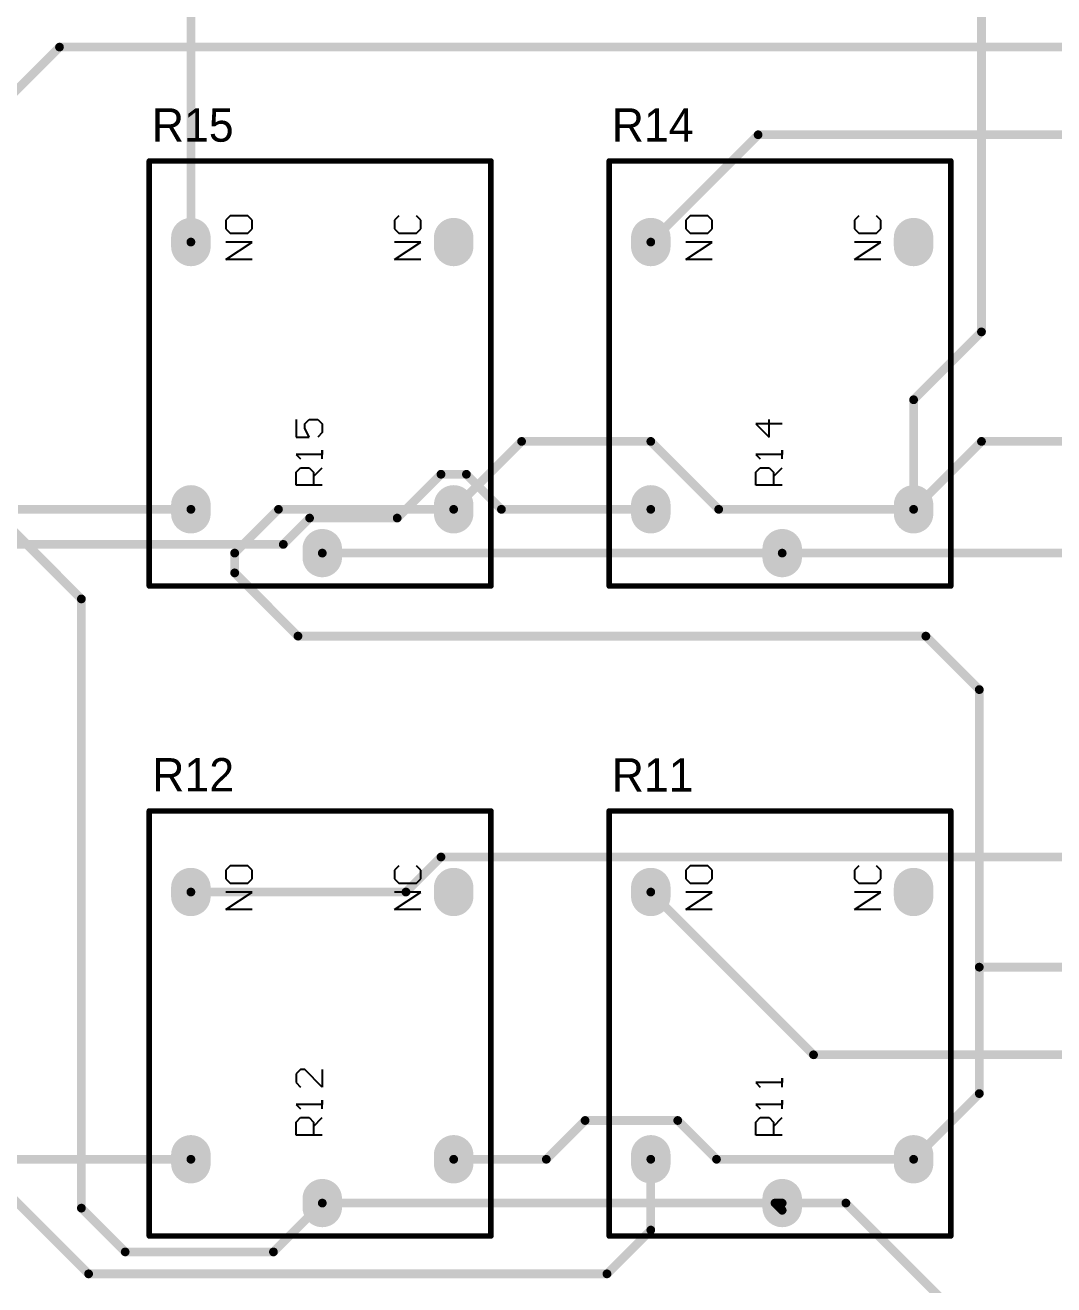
# Model space of a CAD drawing. Header units: millimetres. Extents: x 1.1 to 12.7, y 1.1 to 8.9.
# Drawn here: x 5.545 to 7.394, y 3.219 to 5.483 of the extents above; entities that cross this region are included whole.
import ezdxf

# ---------------------------------------------------------------- set-up
doc = ezdxf.new("R2010")
doc.units = ezdxf.units.MM
doc.header["$MEASUREMENT"] = 0
for name, color, linetype in [('BottomLayer', 5, 'Continuous'), ('BottomSolder', 6, 'Continuous'), ('Mechanical29', 56, 'Continuous'), ('MultiLayer', 9, 'Continuous'), ('PadHoleLayer', 156, 'Continuous'), ('TopLayer', 1, 'Continuous'), ('TopOverlay', 2, 'Continuous'), ('TopSolder', 216, 'Continuous')]:
    doc.layers.add(name, color=color, linetype=linetype)

# ---------------------------------------------------------------- blocks, each defined once
blk = doc.blocks.new('RELAYARP03F_14')
at = {"layer": 'BottomLayer', "const_width": 0.063}
for points in [[(-0.2323, 0.2362), (-0.248, 0.2362)], [(0.248, 0.2362), (0.2323, 0.2362)], [(-0.311, 0), (-0.3268, 0)], [(-0.2323, -0.2362), (-0.248, -0.2362)], [(0.248, -0.2362), (0.2323, -0.2362)]]:
    blk.add_lwpolyline(points, dxfattribs=at)
at = {"layer": 'BottomLayer', "const_width": 0.0315}
for points in [[(-0.2638, 0.2362, 1), (-0.2323, 0.2362, 1)], [(-0.248, 0.2362, 1), (-0.2165, 0.2362, 1)], [(0.2165, 0.2362, 1), (0.248, 0.2362, 1)], [(0.2323, 0.2362, 1), (0.2638, 0.2362, 1)], [(-0.3425, 0, 1), (-0.311, 0, 1)], [(-0.3268, 0, 1), (-0.2953, 0, 1)], [(-0.2638, -0.2362, 1), (-0.2323, -0.2362, 1)], [(-0.248, -0.2362, 1), (-0.2165, -0.2362, 1)], [(0.2165, -0.2362, 1), (0.248, -0.2362, 1)], [(0.2323, -0.2362, 1), (0.2638, -0.2362, 1)]]:
    blk.add_lwpolyline(points, format="xyb", close=True, dxfattribs=at)
at = {"layer": 'BottomSolder', "const_width": 0.071}
for points in [[(-0.2323, 0.2362), (-0.248, 0.2362)], [(0.248, 0.2362), (0.2323, 0.2362)], [(-0.311, 0), (-0.3268, 0)], [(-0.2323, -0.2362), (-0.248, -0.2362)], [(0.248, -0.2362), (0.2323, -0.2362)]]:
    blk.add_lwpolyline(points, dxfattribs=at)
at = {"layer": 'BottomSolder', "const_width": 0.0355}
for points in [[(-0.2658, 0.2362, 1), (-0.2303, 0.2362, 1)], [(-0.25, 0.2362, 1), (-0.2145, 0.2362, 1)], [(0.2145, 0.2362, 1), (0.25, 0.2362, 1)], [(0.2303, 0.2362, 1), (0.2658, 0.2362, 1)], [(-0.3445, 0, 1), (-0.309, 0, 1)], [(-0.3288, 0, 1), (-0.2933, 0, 1)], [(-0.2658, -0.2362, 1), (-0.2303, -0.2362, 1)], [(-0.25, -0.2362, 1), (-0.2145, -0.2362, 1)], [(0.2145, -0.2362, 1), (0.25, -0.2362, 1)], [(0.2303, -0.2362, 1), (0.2658, -0.2362, 1)]]:
    blk.add_lwpolyline(points, format="xyb", close=True, dxfattribs=at)
at = {"layer": 'Mechanical29'}
for p, q in [((0.2087, 0.126), (0.2087, 0.1732)), ((0.2087, 0.1732), (0.2401, 0.126)), ((0.2401, 0.126), (0.2401, 0.1732)), ((0.2638, 0.1732), (0.2559, 0.1653)), ((0.2559, 0.1653), (0.2559, 0.1339)), ((0.2795, 0.1732), (0.2638, 0.1732)), ((0.2874, 0.1653), (0.2795, 0.1732)), ((0.2874, 0.1339), (0.2874, 0.1653)), ((0.2559, 0.1339), (0.2638, 0.126)), ((0.2638, 0.126), (0.2795, 0.126)), ((0.2795, 0.126), (0.2874, 0.1339)), ((-0.1969, 0), (-0.1969, 0.0472)), ((-0.1969, 0.0472), (-0.1732, 0.0472)), ((-0.1732, 0.0472), (-0.1654, 0.0394)), ((-0.1418, 0.0472), (-0.1496, 0.0394)), ((-0.1418, 0), (-0.1418, 0.0472)), ((-0.0788, 0.0472), (-0.1103, 0.0472)), ((-0.1103, 0.0472), (-0.1103, 0.0236)), ((-0.1654, 0.0236), (-0.1732, 0.0157)), ((-0.1654, 0.0394), (-0.1654, 0.0236)), ((-0.1103, 0.0236), (-0.0945, 0.0315)), ((-0.0945, 0.0315), (-0.0866, 0.0315)), ((-0.0866, 0.0315), (-0.0788, 0.0236)), ((-0.0788, 0.0236), (-0.0788, 0.0079)), ((-0.1732, 0.0157), (-0.1969, 0.0157)), ((-0.1811, 0.0157), (-0.1654, 0)), ((-0.1496, 0), (-0.1339, 0)), ((-0.1339, 0), (-0.1418, 0)), ((-0.1024, 0), (-0.1103, 0.0079)), ((-0.0866, 0), (-0.1024, 0)), ((-0.0788, 0.0079), (-0.0866, 0)), ((0.2087, -0.1772), (0.2087, -0.1299)), ((0.2087, -0.1299), (0.2401, -0.1772)), ((0.2401, -0.1772), (0.2401, -0.1299)), ((0.2638, -0.1299), (0.2559, -0.1378)), ((0.2795, -0.1299), (0.2638, -0.1299)), ((0.2874, -0.1378), (0.2795, -0.1299)), ((0.2559, -0.1378), (0.2559, -0.1693)), ((0.2559, -0.1693), (0.2638, -0.1772)), ((0.2638, -0.1772), (0.2795, -0.1772)), ((0.2795, -0.1772), (0.2874, -0.1693))]:
    blk.add_line(p, q, dxfattribs=at)
at = {"layer": 'Mechanical29', "const_width": 0.01}
for points in [[(-0.378, 0.311), (0.3858, 0.311)], [(-0.378, 0.311), (-0.378, -0.3031)], [(0.3858, 0.311), (0.3858, -0.3031)], [(-0.378, -0.3031), (0.3858, -0.3031)]]:
    blk.add_lwpolyline(points, dxfattribs=at)
at = {"layer": 'Mechanical29', "const_width": 0.005}
for points in [[(-0.3805, 0.311, 1), (-0.3755, 0.311, 1)], [(-0.3805, 0.311, 1), (-0.3755, 0.311, 1)], [(0.3833, 0.311, 1), (0.3883, 0.311, 1)], [(0.3833, 0.311, 1), (0.3883, 0.311, 1)], [(-0.3805, -0.3031, 1), (-0.3755, -0.3031, 1)], [(-0.3805, -0.3031, 1), (-0.3755, -0.3031, 1)], [(0.3833, -0.3031, 1), (0.3883, -0.3031, 1)], [(0.3833, -0.3031, 1), (0.3883, -0.3031, 1)]]:
    blk.add_lwpolyline(points, format="xyb", close=True, dxfattribs=at)
at = {"layer": 'MultiLayer', "const_width": 0.063}
for points in [[(-0.2323, 0.2362), (-0.248, 0.2362)], [(0.248, 0.2362), (0.2323, 0.2362)], [(-0.311, 0), (-0.3268, 0)], [(-0.2323, -0.2362), (-0.248, -0.2362)], [(0.248, -0.2362), (0.2323, -0.2362)]]:
    blk.add_lwpolyline(points, dxfattribs=at)
at = {"layer": 'MultiLayer', "const_width": 0.0315}
for points in [[(-0.2638, 0.2362, 1), (-0.2323, 0.2362, 1)], [(-0.248, 0.2362, 1), (-0.2165, 0.2362, 1)], [(0.2165, 0.2362, 1), (0.248, 0.2362, 1)], [(0.2323, 0.2362, 1), (0.2638, 0.2362, 1)], [(-0.3425, 0, 1), (-0.311, 0, 1)], [(-0.3268, 0, 1), (-0.2953, 0, 1)], [(-0.2638, -0.2362, 1), (-0.2323, -0.2362, 1)], [(-0.248, -0.2362, 1), (-0.2165, -0.2362, 1)], [(0.2165, -0.2362, 1), (0.248, -0.2362, 1)], [(0.2323, -0.2362, 1), (0.2638, -0.2362, 1)]]:
    blk.add_lwpolyline(points, format="xyb", close=True, dxfattribs=at)
at = {"layer": 'PadHoleLayer', "const_width": 0.0295}
for points in [[(-0.2549, 0.2362, 1), (-0.2254, 0.2362, 1)], [(0.2254, 0.2362, 1), (0.2549, 0.2362, 1)], [(-0.3337, 0, 1), (-0.3041, 0, 1)], [(-0.2549, -0.2362, 1), (-0.2254, -0.2362, 1)], [(0.2254, -0.2362, 1), (0.2549, -0.2362, 1)]]:
    blk.add_lwpolyline(points, format="xyb", close=True, dxfattribs=at)
at = {"layer": 'TopLayer', "const_width": 0.063}
for points in [[(-0.2323, 0.2362), (-0.248, 0.2362)], [(0.248, 0.2362), (0.2323, 0.2362)], [(-0.311, 0), (-0.3268, 0)], [(-0.2323, -0.2362), (-0.248, -0.2362)], [(0.248, -0.2362), (0.2323, -0.2362)]]:
    blk.add_lwpolyline(points, dxfattribs=at)
at = {"layer": 'TopLayer', "const_width": 0.0315}
for points in [[(-0.2638, 0.2362, 1), (-0.2323, 0.2362, 1)], [(-0.248, 0.2362, 1), (-0.2165, 0.2362, 1)], [(0.2165, 0.2362, 1), (0.248, 0.2362, 1)], [(0.2323, 0.2362, 1), (0.2638, 0.2362, 1)], [(-0.3425, 0, 1), (-0.311, 0, 1)], [(-0.3268, 0, 1), (-0.2953, 0, 1)], [(-0.2638, -0.2362, 1), (-0.2323, -0.2362, 1)], [(-0.248, -0.2362, 1), (-0.2165, -0.2362, 1)], [(0.2165, -0.2362, 1), (0.248, -0.2362, 1)], [(0.2323, -0.2362, 1), (0.2638, -0.2362, 1)]]:
    blk.add_lwpolyline(points, format="xyb", close=True, dxfattribs=at)
at = {"layer": 'TopOverlay'}
for p, q in [((0.2087, 0.126), (0.2087, 0.1732)), ((0.2087, 0.1732), (0.2401, 0.126)), ((0.2401, 0.126), (0.2401, 0.1732)), ((0.2638, 0.1732), (0.2559, 0.1653)), ((0.2559, 0.1653), (0.2559, 0.1339)), ((0.2795, 0.1732), (0.2638, 0.1732)), ((0.2874, 0.1653), (0.2795, 0.1732)), ((0.2874, 0.1339), (0.2874, 0.1653)), ((0.2559, 0.1339), (0.2638, 0.126)), ((0.2638, 0.126), (0.2795, 0.126)), ((0.2795, 0.126), (0.2874, 0.1339)), ((0.2087, -0.1772), (0.2087, -0.1299)), ((0.2087, -0.1299), (0.2401, -0.1772)), ((0.2401, -0.1772), (0.2401, -0.1299)), ((0.2638, -0.1299), (0.2559, -0.1378)), ((0.2795, -0.1299), (0.2638, -0.1299)), ((0.2874, -0.1378), (0.2795, -0.1299)), ((0.2559, -0.1378), (0.2559, -0.1693)), ((0.2559, -0.1693), (0.2638, -0.1772)), ((0.2638, -0.1772), (0.2795, -0.1772)), ((0.2795, -0.1772), (0.2874, -0.1693))]:
    blk.add_line(p, q, dxfattribs=at)
at = {"layer": 'TopOverlay', "const_width": 0.01}
for points in [[(-0.378, 0.311), (-0.378, -0.3031)], [(-0.378, 0.311), (0.3858, 0.311)], [(0.3858, 0.311), (0.3858, -0.3031)], [(-0.378, -0.3031), (0.3858, -0.3031)]]:
    blk.add_lwpolyline(points, dxfattribs=at)
at = {"layer": 'TopOverlay', "const_width": 0.005}
for points in [[(-0.3805, 0.311, 1), (-0.3755, 0.311, 1)], [(-0.3805, 0.311, 1), (-0.3755, 0.311, 1)], [(0.3833, 0.311, 1), (0.3883, 0.311, 1)], [(0.3833, 0.311, 1), (0.3883, 0.311, 1)], [(-0.3805, -0.3031, 1), (-0.3755, -0.3031, 1)], [(-0.3805, -0.3031, 1), (-0.3755, -0.3031, 1)], [(0.3833, -0.3031, 1), (0.3883, -0.3031, 1)], [(0.3833, -0.3031, 1), (0.3883, -0.3031, 1)]]:
    blk.add_lwpolyline(points, format="xyb", close=True, dxfattribs=at)
at = {"layer": 'TopSolder', "const_width": 0.071}
for points in [[(-0.2323, 0.2362), (-0.248, 0.2362)], [(0.248, 0.2362), (0.2323, 0.2362)], [(-0.311, 0), (-0.3268, 0)], [(-0.2323, -0.2362), (-0.248, -0.2362)], [(0.248, -0.2362), (0.2323, -0.2362)]]:
    blk.add_lwpolyline(points, dxfattribs=at)
at = {"layer": 'TopSolder', "const_width": 0.0355}
for points in [[(-0.2658, 0.2362, 1), (-0.2303, 0.2362, 1)], [(-0.25, 0.2362, 1), (-0.2145, 0.2362, 1)], [(0.2145, 0.2362, 1), (0.25, 0.2362, 1)], [(0.2303, 0.2362, 1), (0.2658, 0.2362, 1)], [(-0.3445, 0, 1), (-0.309, 0, 1)], [(-0.3288, 0, 1), (-0.2933, 0, 1)], [(-0.2658, -0.2362, 1), (-0.2303, -0.2362, 1)], [(-0.25, -0.2362, 1), (-0.2145, -0.2362, 1)], [(0.2145, -0.2362, 1), (0.25, -0.2362, 1)], [(0.2303, -0.2362, 1), (0.2658, -0.2362, 1)]]:
    blk.add_lwpolyline(points, format="xyb", close=True, dxfattribs=at)
blk = doc.blocks.new('RELAYARP03F_15')
at = {"layer": 'BottomLayer', "const_width": 0.063}
for points in [[(-0.2323, 0.2362), (-0.248, 0.2362)], [(0.248, 0.2362), (0.2323, 0.2362)], [(-0.311, 0), (-0.3268, 0)], [(-0.2323, -0.2362), (-0.248, -0.2362)], [(0.248, -0.2362), (0.2323, -0.2362)]]:
    blk.add_lwpolyline(points, dxfattribs=at)
at = {"layer": 'BottomLayer', "const_width": 0.0315}
for points in [[(-0.2638, 0.2362, 1), (-0.2323, 0.2362, 1)], [(-0.248, 0.2362, 1), (-0.2165, 0.2362, 1)], [(0.2165, 0.2362, 1), (0.248, 0.2362, 1)], [(0.2323, 0.2362, 1), (0.2638, 0.2362, 1)], [(-0.3425, 0, 1), (-0.311, 0, 1)], [(-0.3268, 0, 1), (-0.2953, 0, 1)], [(-0.2638, -0.2362, 1), (-0.2323, -0.2362, 1)], [(-0.248, -0.2362, 1), (-0.2165, -0.2362, 1)], [(0.2165, -0.2362, 1), (0.248, -0.2362, 1)], [(0.2323, -0.2362, 1), (0.2638, -0.2362, 1)]]:
    blk.add_lwpolyline(points, format="xyb", close=True, dxfattribs=at)
at = {"layer": 'BottomSolder', "const_width": 0.071}
for points in [[(-0.2323, 0.2362), (-0.248, 0.2362)], [(0.248, 0.2362), (0.2323, 0.2362)], [(-0.311, 0), (-0.3268, 0)], [(-0.2323, -0.2362), (-0.248, -0.2362)], [(0.248, -0.2362), (0.2323, -0.2362)]]:
    blk.add_lwpolyline(points, dxfattribs=at)
at = {"layer": 'BottomSolder', "const_width": 0.0355}
for points in [[(-0.2658, 0.2362, 1), (-0.2303, 0.2362, 1)], [(-0.25, 0.2362, 1), (-0.2145, 0.2362, 1)], [(0.2145, 0.2362, 1), (0.25, 0.2362, 1)], [(0.2303, 0.2362, 1), (0.2658, 0.2362, 1)], [(-0.3445, 0, 1), (-0.309, 0, 1)], [(-0.3288, 0, 1), (-0.2933, 0, 1)], [(-0.2658, -0.2362, 1), (-0.2303, -0.2362, 1)], [(-0.25, -0.2362, 1), (-0.2145, -0.2362, 1)], [(0.2145, -0.2362, 1), (0.25, -0.2362, 1)], [(0.2303, -0.2362, 1), (0.2658, -0.2362, 1)]]:
    blk.add_lwpolyline(points, format="xyb", close=True, dxfattribs=at)
at = {"layer": 'Mechanical29'}
for p, q in [((0.2087, 0.126), (0.2087, 0.1732)), ((0.2087, 0.1732), (0.2401, 0.126)), ((0.2401, 0.126), (0.2401, 0.1732)), ((0.2638, 0.1732), (0.2559, 0.1653)), ((0.2559, 0.1653), (0.2559, 0.1339)), ((0.2795, 0.1732), (0.2638, 0.1732)), ((0.2874, 0.1653), (0.2795, 0.1732)), ((0.2874, 0.1339), (0.2874, 0.1653)), ((0.2559, 0.1339), (0.2638, 0.126)), ((0.2638, 0.126), (0.2795, 0.126)), ((0.2795, 0.126), (0.2874, 0.1339)), ((-0.1969, 0), (-0.1969, 0.0472)), ((-0.1969, 0.0472), (-0.1732, 0.0472)), ((-0.1732, 0.0472), (-0.1654, 0.0394)), ((-0.1418, 0.0472), (-0.1496, 0.0394)), ((-0.1418, 0), (-0.1418, 0.0472)), ((-0.0866, 0.0472), (-0.1103, 0.0236)), ((-0.0866, 0), (-0.0866, 0.0472)), ((-0.1654, 0.0236), (-0.1732, 0.0157)), ((-0.1654, 0.0394), (-0.1654, 0.0236)), ((-0.1103, 0.0236), (-0.0788, 0.0236)), ((-0.1732, 0.0157), (-0.1969, 0.0157)), ((-0.1811, 0.0157), (-0.1654, 0)), ((-0.1496, 0), (-0.1339, 0)), ((-0.1339, 0), (-0.1418, 0)), ((0.2087, -0.1772), (0.2087, -0.1299)), ((0.2087, -0.1299), (0.2401, -0.1772)), ((0.2401, -0.1772), (0.2401, -0.1299)), ((0.2638, -0.1299), (0.2559, -0.1378)), ((0.2795, -0.1299), (0.2638, -0.1299)), ((0.2874, -0.1378), (0.2795, -0.1299)), ((0.2559, -0.1378), (0.2559, -0.1693)), ((0.2559, -0.1693), (0.2638, -0.1772)), ((0.2638, -0.1772), (0.2795, -0.1772)), ((0.2795, -0.1772), (0.2874, -0.1693))]:
    blk.add_line(p, q, dxfattribs=at)
at = {"layer": 'Mechanical29', "const_width": 0.01}
for points in [[(-0.378, 0.311), (0.3858, 0.311)], [(-0.378, 0.311), (-0.378, -0.3031)], [(0.3858, 0.311), (0.3858, -0.3031)], [(-0.378, -0.3031), (0.3858, -0.3031)]]:
    blk.add_lwpolyline(points, dxfattribs=at)
at = {"layer": 'Mechanical29', "const_width": 0.005}
for points in [[(-0.3805, 0.311, 1), (-0.3755, 0.311, 1)], [(-0.3805, 0.311, 1), (-0.3755, 0.311, 1)], [(0.3833, 0.311, 1), (0.3883, 0.311, 1)], [(0.3833, 0.311, 1), (0.3883, 0.311, 1)], [(-0.3805, -0.3031, 1), (-0.3755, -0.3031, 1)], [(-0.3805, -0.3031, 1), (-0.3755, -0.3031, 1)], [(0.3833, -0.3031, 1), (0.3883, -0.3031, 1)], [(0.3833, -0.3031, 1), (0.3883, -0.3031, 1)]]:
    blk.add_lwpolyline(points, format="xyb", close=True, dxfattribs=at)
at = {"layer": 'MultiLayer', "const_width": 0.063}
for points in [[(-0.2323, 0.2362), (-0.248, 0.2362)], [(0.248, 0.2362), (0.2323, 0.2362)], [(-0.311, 0), (-0.3268, 0)], [(-0.2323, -0.2362), (-0.248, -0.2362)], [(0.248, -0.2362), (0.2323, -0.2362)]]:
    blk.add_lwpolyline(points, dxfattribs=at)
at = {"layer": 'MultiLayer', "const_width": 0.0315}
for points in [[(-0.2638, 0.2362, 1), (-0.2323, 0.2362, 1)], [(-0.248, 0.2362, 1), (-0.2165, 0.2362, 1)], [(0.2165, 0.2362, 1), (0.248, 0.2362, 1)], [(0.2323, 0.2362, 1), (0.2638, 0.2362, 1)], [(-0.3425, 0, 1), (-0.311, 0, 1)], [(-0.3268, 0, 1), (-0.2953, 0, 1)], [(-0.2638, -0.2362, 1), (-0.2323, -0.2362, 1)], [(-0.248, -0.2362, 1), (-0.2165, -0.2362, 1)], [(0.2165, -0.2362, 1), (0.248, -0.2362, 1)], [(0.2323, -0.2362, 1), (0.2638, -0.2362, 1)]]:
    blk.add_lwpolyline(points, format="xyb", close=True, dxfattribs=at)
at = {"layer": 'PadHoleLayer', "const_width": 0.0295}
for points in [[(-0.2549, 0.2362, 1), (-0.2254, 0.2362, 1)], [(0.2254, 0.2362, 1), (0.2549, 0.2362, 1)], [(-0.3337, 0, 1), (-0.3041, 0, 1)], [(-0.2549, -0.2362, 1), (-0.2254, -0.2362, 1)], [(0.2254, -0.2362, 1), (0.2549, -0.2362, 1)]]:
    blk.add_lwpolyline(points, format="xyb", close=True, dxfattribs=at)
at = {"layer": 'TopLayer', "const_width": 0.063}
for points in [[(-0.2323, 0.2362), (-0.248, 0.2362)], [(0.248, 0.2362), (0.2323, 0.2362)], [(-0.311, 0), (-0.3268, 0)], [(-0.2323, -0.2362), (-0.248, -0.2362)], [(0.248, -0.2362), (0.2323, -0.2362)]]:
    blk.add_lwpolyline(points, dxfattribs=at)
at = {"layer": 'TopLayer', "const_width": 0.0315}
for points in [[(-0.2638, 0.2362, 1), (-0.2323, 0.2362, 1)], [(-0.248, 0.2362, 1), (-0.2165, 0.2362, 1)], [(0.2165, 0.2362, 1), (0.248, 0.2362, 1)], [(0.2323, 0.2362, 1), (0.2638, 0.2362, 1)], [(-0.3425, 0, 1), (-0.311, 0, 1)], [(-0.3268, 0, 1), (-0.2953, 0, 1)], [(-0.2638, -0.2362, 1), (-0.2323, -0.2362, 1)], [(-0.248, -0.2362, 1), (-0.2165, -0.2362, 1)], [(0.2165, -0.2362, 1), (0.248, -0.2362, 1)], [(0.2323, -0.2362, 1), (0.2638, -0.2362, 1)]]:
    blk.add_lwpolyline(points, format="xyb", close=True, dxfattribs=at)
at = {"layer": 'TopOverlay'}
for p, q in [((0.2087, 0.126), (0.2087, 0.1732)), ((0.2087, 0.1732), (0.2401, 0.126)), ((0.2401, 0.126), (0.2401, 0.1732)), ((0.2638, 0.1732), (0.2559, 0.1653)), ((0.2559, 0.1653), (0.2559, 0.1339)), ((0.2795, 0.1732), (0.2638, 0.1732)), ((0.2874, 0.1653), (0.2795, 0.1732)), ((0.2874, 0.1339), (0.2874, 0.1653)), ((0.2559, 0.1339), (0.2638, 0.126)), ((0.2638, 0.126), (0.2795, 0.126)), ((0.2795, 0.126), (0.2874, 0.1339)), ((0.2087, -0.1772), (0.2087, -0.1299)), ((0.2087, -0.1299), (0.2401, -0.1772)), ((0.2401, -0.1772), (0.2401, -0.1299)), ((0.2638, -0.1299), (0.2559, -0.1378)), ((0.2795, -0.1299), (0.2638, -0.1299)), ((0.2874, -0.1378), (0.2795, -0.1299)), ((0.2559, -0.1378), (0.2559, -0.1693)), ((0.2559, -0.1693), (0.2638, -0.1772)), ((0.2638, -0.1772), (0.2795, -0.1772)), ((0.2795, -0.1772), (0.2874, -0.1693))]:
    blk.add_line(p, q, dxfattribs=at)
at = {"layer": 'TopOverlay', "const_width": 0.01}
for points in [[(-0.378, 0.311), (-0.378, -0.3031)], [(-0.378, 0.311), (0.3858, 0.311)], [(0.3858, 0.311), (0.3858, -0.3031)], [(-0.378, -0.3031), (0.3858, -0.3031)]]:
    blk.add_lwpolyline(points, dxfattribs=at)
at = {"layer": 'TopOverlay', "const_width": 0.005}
for points in [[(-0.3805, 0.311, 1), (-0.3755, 0.311, 1)], [(-0.3805, 0.311, 1), (-0.3755, 0.311, 1)], [(0.3833, 0.311, 1), (0.3883, 0.311, 1)], [(0.3833, 0.311, 1), (0.3883, 0.311, 1)], [(-0.3805, -0.3031, 1), (-0.3755, -0.3031, 1)], [(-0.3805, -0.3031, 1), (-0.3755, -0.3031, 1)], [(0.3833, -0.3031, 1), (0.3883, -0.3031, 1)], [(0.3833, -0.3031, 1), (0.3883, -0.3031, 1)]]:
    blk.add_lwpolyline(points, format="xyb", close=True, dxfattribs=at)
at = {"layer": 'TopSolder', "const_width": 0.071}
for points in [[(-0.2323, 0.2362), (-0.248, 0.2362)], [(0.248, 0.2362), (0.2323, 0.2362)], [(-0.311, 0), (-0.3268, 0)], [(-0.2323, -0.2362), (-0.248, -0.2362)], [(0.248, -0.2362), (0.2323, -0.2362)]]:
    blk.add_lwpolyline(points, dxfattribs=at)
at = {"layer": 'TopSolder', "const_width": 0.0355}
for points in [[(-0.2658, 0.2362, 1), (-0.2303, 0.2362, 1)], [(-0.25, 0.2362, 1), (-0.2145, 0.2362, 1)], [(0.2145, 0.2362, 1), (0.25, 0.2362, 1)], [(0.2303, 0.2362, 1), (0.2658, 0.2362, 1)], [(-0.3445, 0, 1), (-0.309, 0, 1)], [(-0.3288, 0, 1), (-0.2933, 0, 1)], [(-0.2658, -0.2362, 1), (-0.2303, -0.2362, 1)], [(-0.25, -0.2362, 1), (-0.2145, -0.2362, 1)], [(0.2145, -0.2362, 1), (0.25, -0.2362, 1)], [(0.2303, -0.2362, 1), (0.2658, -0.2362, 1)]]:
    blk.add_lwpolyline(points, format="xyb", close=True, dxfattribs=at)
blk = doc.blocks.new('RELAYARP03F_17')
at = {"layer": 'BottomLayer', "const_width": 0.063}
for points in [[(-0.2323, 0.2362), (-0.248, 0.2362)], [(0.248, 0.2362), (0.2323, 0.2362)], [(-0.311, 0), (-0.3268, 0)], [(-0.2323, -0.2362), (-0.248, -0.2362)], [(0.248, -0.2362), (0.2323, -0.2362)]]:
    blk.add_lwpolyline(points, dxfattribs=at)
at = {"layer": 'BottomLayer', "const_width": 0.0315}
for points in [[(-0.2638, 0.2362, 1), (-0.2323, 0.2362, 1)], [(-0.248, 0.2362, 1), (-0.2165, 0.2362, 1)], [(0.2165, 0.2362, 1), (0.248, 0.2362, 1)], [(0.2323, 0.2362, 1), (0.2638, 0.2362, 1)], [(-0.3425, 0, 1), (-0.311, 0, 1)], [(-0.3268, 0, 1), (-0.2953, 0, 1)], [(-0.2638, -0.2362, 1), (-0.2323, -0.2362, 1)], [(-0.248, -0.2362, 1), (-0.2165, -0.2362, 1)], [(0.2165, -0.2362, 1), (0.248, -0.2362, 1)], [(0.2323, -0.2362, 1), (0.2638, -0.2362, 1)]]:
    blk.add_lwpolyline(points, format="xyb", close=True, dxfattribs=at)
at = {"layer": 'BottomSolder', "const_width": 0.071}
for points in [[(-0.2323, 0.2362), (-0.248, 0.2362)], [(0.248, 0.2362), (0.2323, 0.2362)], [(-0.311, 0), (-0.3268, 0)], [(-0.2323, -0.2362), (-0.248, -0.2362)], [(0.248, -0.2362), (0.2323, -0.2362)]]:
    blk.add_lwpolyline(points, dxfattribs=at)
at = {"layer": 'BottomSolder', "const_width": 0.0355}
for points in [[(-0.2658, 0.2362, 1), (-0.2303, 0.2362, 1)], [(-0.25, 0.2362, 1), (-0.2145, 0.2362, 1)], [(0.2145, 0.2362, 1), (0.25, 0.2362, 1)], [(0.2303, 0.2362, 1), (0.2658, 0.2362, 1)], [(-0.3445, 0, 1), (-0.309, 0, 1)], [(-0.3288, 0, 1), (-0.2933, 0, 1)], [(-0.2658, -0.2362, 1), (-0.2303, -0.2362, 1)], [(-0.25, -0.2362, 1), (-0.2145, -0.2362, 1)], [(0.2145, -0.2362, 1), (0.25, -0.2362, 1)], [(0.2303, -0.2362, 1), (0.2658, -0.2362, 1)]]:
    blk.add_lwpolyline(points, format="xyb", close=True, dxfattribs=at)
at = {"layer": 'Mechanical29'}
for p, q in [((0.2087, 0.126), (0.2087, 0.1732)), ((0.2087, 0.1732), (0.2401, 0.126)), ((0.2401, 0.126), (0.2401, 0.1732)), ((0.2638, 0.1732), (0.2559, 0.1653)), ((0.2559, 0.1653), (0.2559, 0.1339)), ((0.2795, 0.1732), (0.2638, 0.1732)), ((0.2874, 0.1653), (0.2795, 0.1732)), ((0.2874, 0.1339), (0.2874, 0.1653)), ((0.2559, 0.1339), (0.2638, 0.126)), ((0.2638, 0.126), (0.2795, 0.126)), ((0.2795, 0.126), (0.2874, 0.1339)), ((-0.1969, 0), (-0.1969, 0.0472)), ((-0.1969, 0.0472), (-0.1732, 0.0472)), ((-0.1732, 0.0472), (-0.1654, 0.0394)), ((-0.1418, 0.0472), (-0.1496, 0.0394)), ((-0.1418, 0), (-0.1418, 0.0472)), ((-0.1024, 0.0472), (-0.1103, 0.0394)), ((-0.0866, 0.0472), (-0.1024, 0.0472)), ((-0.0788, 0.0394), (-0.0866, 0.0472)), ((-0.1654, 0.0236), (-0.1732, 0.0157)), ((-0.1654, 0.0394), (-0.1654, 0.0236)), ((-0.1103, 0), (-0.0788, 0.0315)), ((-0.0788, 0.0315), (-0.0788, 0.0394)), ((-0.1732, 0.0157), (-0.1969, 0.0157)), ((-0.1811, 0.0157), (-0.1654, 0)), ((-0.1496, 0), (-0.1339, 0)), ((-0.1339, 0), (-0.1418, 0)), ((-0.0788, 0), (-0.1103, 0)), ((0.2087, -0.1772), (0.2087, -0.1299)), ((0.2087, -0.1299), (0.2401, -0.1772)), ((0.2401, -0.1772), (0.2401, -0.1299)), ((0.2638, -0.1299), (0.2559, -0.1378)), ((0.2795, -0.1299), (0.2638, -0.1299)), ((0.2874, -0.1378), (0.2795, -0.1299)), ((0.2559, -0.1378), (0.2559, -0.1693)), ((0.2559, -0.1693), (0.2638, -0.1772)), ((0.2638, -0.1772), (0.2795, -0.1772)), ((0.2795, -0.1772), (0.2874, -0.1693))]:
    blk.add_line(p, q, dxfattribs=at)
at = {"layer": 'Mechanical29', "const_width": 0.01}
for points in [[(-0.378, 0.311), (0.3858, 0.311)], [(-0.378, 0.311), (-0.378, -0.3031)], [(0.3858, 0.311), (0.3858, -0.3031)], [(-0.378, -0.3031), (0.3858, -0.3031)]]:
    blk.add_lwpolyline(points, dxfattribs=at)
at = {"layer": 'Mechanical29', "const_width": 0.005}
for points in [[(-0.3805, 0.311, 1), (-0.3755, 0.311, 1)], [(-0.3805, 0.311, 1), (-0.3755, 0.311, 1)], [(0.3833, 0.311, 1), (0.3883, 0.311, 1)], [(0.3833, 0.311, 1), (0.3883, 0.311, 1)], [(-0.3805, -0.3031, 1), (-0.3755, -0.3031, 1)], [(-0.3805, -0.3031, 1), (-0.3755, -0.3031, 1)], [(0.3833, -0.3031, 1), (0.3883, -0.3031, 1)], [(0.3833, -0.3031, 1), (0.3883, -0.3031, 1)]]:
    blk.add_lwpolyline(points, format="xyb", close=True, dxfattribs=at)
at = {"layer": 'MultiLayer', "const_width": 0.063}
for points in [[(-0.2323, 0.2362), (-0.248, 0.2362)], [(0.248, 0.2362), (0.2323, 0.2362)], [(-0.311, 0), (-0.3268, 0)], [(-0.2323, -0.2362), (-0.248, -0.2362)], [(0.248, -0.2362), (0.2323, -0.2362)]]:
    blk.add_lwpolyline(points, dxfattribs=at)
at = {"layer": 'MultiLayer', "const_width": 0.0315}
for points in [[(-0.2638, 0.2362, 1), (-0.2323, 0.2362, 1)], [(-0.248, 0.2362, 1), (-0.2165, 0.2362, 1)], [(0.2165, 0.2362, 1), (0.248, 0.2362, 1)], [(0.2323, 0.2362, 1), (0.2638, 0.2362, 1)], [(-0.3425, 0, 1), (-0.311, 0, 1)], [(-0.3268, 0, 1), (-0.2953, 0, 1)], [(-0.2638, -0.2362, 1), (-0.2323, -0.2362, 1)], [(-0.248, -0.2362, 1), (-0.2165, -0.2362, 1)], [(0.2165, -0.2362, 1), (0.248, -0.2362, 1)], [(0.2323, -0.2362, 1), (0.2638, -0.2362, 1)]]:
    blk.add_lwpolyline(points, format="xyb", close=True, dxfattribs=at)
at = {"layer": 'PadHoleLayer', "const_width": 0.0295}
for points in [[(-0.2549, 0.2362, 1), (-0.2254, 0.2362, 1)], [(0.2254, 0.2362, 1), (0.2549, 0.2362, 1)], [(-0.3337, 0, 1), (-0.3041, 0, 1)], [(-0.2549, -0.2362, 1), (-0.2254, -0.2362, 1)], [(0.2254, -0.2362, 1), (0.2549, -0.2362, 1)]]:
    blk.add_lwpolyline(points, format="xyb", close=True, dxfattribs=at)
at = {"layer": 'TopLayer', "const_width": 0.063}
for points in [[(-0.2323, 0.2362), (-0.248, 0.2362)], [(0.248, 0.2362), (0.2323, 0.2362)], [(-0.311, 0), (-0.3268, 0)], [(-0.2323, -0.2362), (-0.248, -0.2362)], [(0.248, -0.2362), (0.2323, -0.2362)]]:
    blk.add_lwpolyline(points, dxfattribs=at)
at = {"layer": 'TopLayer', "const_width": 0.0315}
for points in [[(-0.2638, 0.2362, 1), (-0.2323, 0.2362, 1)], [(-0.248, 0.2362, 1), (-0.2165, 0.2362, 1)], [(0.2165, 0.2362, 1), (0.248, 0.2362, 1)], [(0.2323, 0.2362, 1), (0.2638, 0.2362, 1)], [(-0.3425, 0, 1), (-0.311, 0, 1)], [(-0.3268, 0, 1), (-0.2953, 0, 1)], [(-0.2638, -0.2362, 1), (-0.2323, -0.2362, 1)], [(-0.248, -0.2362, 1), (-0.2165, -0.2362, 1)], [(0.2165, -0.2362, 1), (0.248, -0.2362, 1)], [(0.2323, -0.2362, 1), (0.2638, -0.2362, 1)]]:
    blk.add_lwpolyline(points, format="xyb", close=True, dxfattribs=at)
at = {"layer": 'TopOverlay'}
for p, q in [((0.2087, 0.126), (0.2087, 0.1732)), ((0.2087, 0.1732), (0.2401, 0.126)), ((0.2401, 0.126), (0.2401, 0.1732)), ((0.2638, 0.1732), (0.2559, 0.1653)), ((0.2559, 0.1653), (0.2559, 0.1339)), ((0.2795, 0.1732), (0.2638, 0.1732)), ((0.2874, 0.1653), (0.2795, 0.1732)), ((0.2874, 0.1339), (0.2874, 0.1653)), ((0.2559, 0.1339), (0.2638, 0.126)), ((0.2638, 0.126), (0.2795, 0.126)), ((0.2795, 0.126), (0.2874, 0.1339)), ((0.2087, -0.1772), (0.2087, -0.1299)), ((0.2087, -0.1299), (0.2401, -0.1772)), ((0.2401, -0.1772), (0.2401, -0.1299)), ((0.2638, -0.1299), (0.2559, -0.1378)), ((0.2795, -0.1299), (0.2638, -0.1299)), ((0.2874, -0.1378), (0.2795, -0.1299)), ((0.2559, -0.1378), (0.2559, -0.1693)), ((0.2559, -0.1693), (0.2638, -0.1772)), ((0.2638, -0.1772), (0.2795, -0.1772)), ((0.2795, -0.1772), (0.2874, -0.1693))]:
    blk.add_line(p, q, dxfattribs=at)
at = {"layer": 'TopOverlay', "const_width": 0.01}
for points in [[(-0.378, 0.311), (-0.378, -0.3031)], [(-0.378, 0.311), (0.3858, 0.311)], [(0.3858, 0.311), (0.3858, -0.3031)], [(-0.378, -0.3031), (0.3858, -0.3031)]]:
    blk.add_lwpolyline(points, dxfattribs=at)
at = {"layer": 'TopOverlay', "const_width": 0.005}
for points in [[(-0.3805, 0.311, 1), (-0.3755, 0.311, 1)], [(-0.3805, 0.311, 1), (-0.3755, 0.311, 1)], [(0.3833, 0.311, 1), (0.3883, 0.311, 1)], [(0.3833, 0.311, 1), (0.3883, 0.311, 1)], [(-0.3805, -0.3031, 1), (-0.3755, -0.3031, 1)], [(-0.3805, -0.3031, 1), (-0.3755, -0.3031, 1)], [(0.3833, -0.3031, 1), (0.3883, -0.3031, 1)], [(0.3833, -0.3031, 1), (0.3883, -0.3031, 1)]]:
    blk.add_lwpolyline(points, format="xyb", close=True, dxfattribs=at)
at = {"layer": 'TopSolder', "const_width": 0.071}
for points in [[(-0.2323, 0.2362), (-0.248, 0.2362)], [(0.248, 0.2362), (0.2323, 0.2362)], [(-0.311, 0), (-0.3268, 0)], [(-0.2323, -0.2362), (-0.248, -0.2362)], [(0.248, -0.2362), (0.2323, -0.2362)]]:
    blk.add_lwpolyline(points, dxfattribs=at)
at = {"layer": 'TopSolder', "const_width": 0.0355}
for points in [[(-0.2658, 0.2362, 1), (-0.2303, 0.2362, 1)], [(-0.25, 0.2362, 1), (-0.2145, 0.2362, 1)], [(0.2145, 0.2362, 1), (0.25, 0.2362, 1)], [(0.2303, 0.2362, 1), (0.2658, 0.2362, 1)], [(-0.3445, 0, 1), (-0.309, 0, 1)], [(-0.3288, 0, 1), (-0.2933, 0, 1)], [(-0.2658, -0.2362, 1), (-0.2303, -0.2362, 1)], [(-0.25, -0.2362, 1), (-0.2145, -0.2362, 1)], [(0.2145, -0.2362, 1), (0.25, -0.2362, 1)], [(0.2303, -0.2362, 1), (0.2658, -0.2362, 1)]]:
    blk.add_lwpolyline(points, format="xyb", close=True, dxfattribs=at)
blk = doc.blocks.new('RELAYARP03F_18')
at = {"layer": 'BottomLayer', "const_width": 0.063}
for points in [[(-0.2323, 0.2362), (-0.248, 0.2362)], [(0.248, 0.2362), (0.2323, 0.2362)], [(-0.311, 0), (-0.3268, 0)], [(-0.2323, -0.2362), (-0.248, -0.2362)], [(0.248, -0.2362), (0.2323, -0.2362)]]:
    blk.add_lwpolyline(points, dxfattribs=at)
at = {"layer": 'BottomLayer', "const_width": 0.0315}
for points in [[(-0.2638, 0.2362, 1), (-0.2323, 0.2362, 1)], [(-0.248, 0.2362, 1), (-0.2165, 0.2362, 1)], [(0.2165, 0.2362, 1), (0.248, 0.2362, 1)], [(0.2323, 0.2362, 1), (0.2638, 0.2362, 1)], [(-0.3425, 0, 1), (-0.311, 0, 1)], [(-0.3268, 0, 1), (-0.2953, 0, 1)], [(-0.2638, -0.2362, 1), (-0.2323, -0.2362, 1)], [(-0.248, -0.2362, 1), (-0.2165, -0.2362, 1)], [(0.2165, -0.2362, 1), (0.248, -0.2362, 1)], [(0.2323, -0.2362, 1), (0.2638, -0.2362, 1)]]:
    blk.add_lwpolyline(points, format="xyb", close=True, dxfattribs=at)
at = {"layer": 'BottomSolder', "const_width": 0.071}
for points in [[(-0.2323, 0.2362), (-0.248, 0.2362)], [(0.248, 0.2362), (0.2323, 0.2362)], [(-0.311, 0), (-0.3268, 0)], [(-0.2323, -0.2362), (-0.248, -0.2362)], [(0.248, -0.2362), (0.2323, -0.2362)]]:
    blk.add_lwpolyline(points, dxfattribs=at)
at = {"layer": 'BottomSolder', "const_width": 0.0355}
for points in [[(-0.2658, 0.2362, 1), (-0.2303, 0.2362, 1)], [(-0.25, 0.2362, 1), (-0.2145, 0.2362, 1)], [(0.2145, 0.2362, 1), (0.25, 0.2362, 1)], [(0.2303, 0.2362, 1), (0.2658, 0.2362, 1)], [(-0.3445, 0, 1), (-0.309, 0, 1)], [(-0.3288, 0, 1), (-0.2933, 0, 1)], [(-0.2658, -0.2362, 1), (-0.2303, -0.2362, 1)], [(-0.25, -0.2362, 1), (-0.2145, -0.2362, 1)], [(0.2145, -0.2362, 1), (0.25, -0.2362, 1)], [(0.2303, -0.2362, 1), (0.2658, -0.2362, 1)]]:
    blk.add_lwpolyline(points, format="xyb", close=True, dxfattribs=at)
at = {"layer": 'Mechanical29'}
for p, q in [((0.2087, 0.126), (0.2087, 0.1732)), ((0.2087, 0.1732), (0.2401, 0.126)), ((0.2401, 0.126), (0.2401, 0.1732)), ((0.2638, 0.1732), (0.2559, 0.1653)), ((0.2559, 0.1653), (0.2559, 0.1339)), ((0.2795, 0.1732), (0.2638, 0.1732)), ((0.2874, 0.1653), (0.2795, 0.1732)), ((0.2874, 0.1339), (0.2874, 0.1653)), ((0.2559, 0.1339), (0.2638, 0.126)), ((0.2638, 0.126), (0.2795, 0.126)), ((0.2795, 0.126), (0.2874, 0.1339)), ((-0.1969, 0), (-0.1969, 0.0472)), ((-0.1969, 0.0472), (-0.1732, 0.0472)), ((-0.1732, 0.0472), (-0.1654, 0.0394)), ((-0.1418, 0.0472), (-0.1496, 0.0394)), ((-0.1418, 0), (-0.1418, 0.0472)), ((-0.1024, 0.0472), (-0.1103, 0.0394)), ((-0.1024, 0), (-0.1024, 0.0472)), ((-0.1654, 0.0236), (-0.1732, 0.0157)), ((-0.1654, 0.0394), (-0.1654, 0.0236)), ((-0.1732, 0.0157), (-0.1969, 0.0157)), ((-0.1811, 0.0157), (-0.1654, 0)), ((-0.1496, 0), (-0.1339, 0)), ((-0.1339, 0), (-0.1418, 0)), ((-0.1103, 0), (-0.0945, 0)), ((-0.0945, 0), (-0.1024, 0)), ((0.2087, -0.1772), (0.2087, -0.1299)), ((0.2087, -0.1299), (0.2401, -0.1772)), ((0.2401, -0.1772), (0.2401, -0.1299)), ((0.2638, -0.1299), (0.2559, -0.1378)), ((0.2795, -0.1299), (0.2638, -0.1299)), ((0.2874, -0.1378), (0.2795, -0.1299)), ((0.2559, -0.1378), (0.2559, -0.1693)), ((0.2559, -0.1693), (0.2638, -0.1772)), ((0.2638, -0.1772), (0.2795, -0.1772)), ((0.2795, -0.1772), (0.2874, -0.1693))]:
    blk.add_line(p, q, dxfattribs=at)
at = {"layer": 'Mechanical29', "const_width": 0.01}
for points in [[(-0.378, 0.311), (0.3858, 0.311)], [(-0.378, 0.311), (-0.378, -0.3031)], [(0.3858, 0.311), (0.3858, -0.3031)], [(-0.378, -0.3031), (0.3858, -0.3031)]]:
    blk.add_lwpolyline(points, dxfattribs=at)
at = {"layer": 'Mechanical29', "const_width": 0.005}
for points in [[(-0.3805, 0.311, 1), (-0.3755, 0.311, 1)], [(-0.3805, 0.311, 1), (-0.3755, 0.311, 1)], [(0.3833, 0.311, 1), (0.3883, 0.311, 1)], [(0.3833, 0.311, 1), (0.3883, 0.311, 1)], [(-0.3805, -0.3031, 1), (-0.3755, -0.3031, 1)], [(-0.3805, -0.3031, 1), (-0.3755, -0.3031, 1)], [(0.3833, -0.3031, 1), (0.3883, -0.3031, 1)], [(0.3833, -0.3031, 1), (0.3883, -0.3031, 1)]]:
    blk.add_lwpolyline(points, format="xyb", close=True, dxfattribs=at)
at = {"layer": 'MultiLayer', "const_width": 0.063}
for points in [[(-0.2323, 0.2362), (-0.248, 0.2362)], [(0.248, 0.2362), (0.2323, 0.2362)], [(-0.311, 0), (-0.3268, 0)], [(-0.2323, -0.2362), (-0.248, -0.2362)], [(0.248, -0.2362), (0.2323, -0.2362)]]:
    blk.add_lwpolyline(points, dxfattribs=at)
at = {"layer": 'MultiLayer', "const_width": 0.0315}
for points in [[(-0.2638, 0.2362, 1), (-0.2323, 0.2362, 1)], [(-0.248, 0.2362, 1), (-0.2165, 0.2362, 1)], [(0.2165, 0.2362, 1), (0.248, 0.2362, 1)], [(0.2323, 0.2362, 1), (0.2638, 0.2362, 1)], [(-0.3425, 0, 1), (-0.311, 0, 1)], [(-0.3268, 0, 1), (-0.2953, 0, 1)], [(-0.2638, -0.2362, 1), (-0.2323, -0.2362, 1)], [(-0.248, -0.2362, 1), (-0.2165, -0.2362, 1)], [(0.2165, -0.2362, 1), (0.248, -0.2362, 1)], [(0.2323, -0.2362, 1), (0.2638, -0.2362, 1)]]:
    blk.add_lwpolyline(points, format="xyb", close=True, dxfattribs=at)
at = {"layer": 'PadHoleLayer', "const_width": 0.0295}
for points in [[(-0.2549, 0.2362, 1), (-0.2254, 0.2362, 1)], [(0.2254, 0.2362, 1), (0.2549, 0.2362, 1)], [(-0.3337, 0, 1), (-0.3041, 0, 1)], [(-0.2549, -0.2362, 1), (-0.2254, -0.2362, 1)], [(0.2254, -0.2362, 1), (0.2549, -0.2362, 1)]]:
    blk.add_lwpolyline(points, format="xyb", close=True, dxfattribs=at)
at = {"layer": 'TopLayer', "const_width": 0.063}
for points in [[(-0.2323, 0.2362), (-0.248, 0.2362)], [(0.248, 0.2362), (0.2323, 0.2362)], [(-0.311, 0), (-0.3268, 0)], [(-0.2323, -0.2362), (-0.248, -0.2362)], [(0.248, -0.2362), (0.2323, -0.2362)]]:
    blk.add_lwpolyline(points, dxfattribs=at)
at = {"layer": 'TopLayer', "const_width": 0.0315}
for points in [[(-0.2638, 0.2362, 1), (-0.2323, 0.2362, 1)], [(-0.248, 0.2362, 1), (-0.2165, 0.2362, 1)], [(0.2165, 0.2362, 1), (0.248, 0.2362, 1)], [(0.2323, 0.2362, 1), (0.2638, 0.2362, 1)], [(-0.3425, 0, 1), (-0.311, 0, 1)], [(-0.3268, 0, 1), (-0.2953, 0, 1)], [(-0.2638, -0.2362, 1), (-0.2323, -0.2362, 1)], [(-0.248, -0.2362, 1), (-0.2165, -0.2362, 1)], [(0.2165, -0.2362, 1), (0.248, -0.2362, 1)], [(0.2323, -0.2362, 1), (0.2638, -0.2362, 1)]]:
    blk.add_lwpolyline(points, format="xyb", close=True, dxfattribs=at)
at = {"layer": 'TopOverlay'}
for p, q in [((0.2087, 0.126), (0.2087, 0.1732)), ((0.2087, 0.1732), (0.2401, 0.126)), ((0.2401, 0.126), (0.2401, 0.1732)), ((0.2638, 0.1732), (0.2559, 0.1653)), ((0.2559, 0.1653), (0.2559, 0.1339)), ((0.2795, 0.1732), (0.2638, 0.1732)), ((0.2874, 0.1653), (0.2795, 0.1732)), ((0.2874, 0.1339), (0.2874, 0.1653)), ((0.2559, 0.1339), (0.2638, 0.126)), ((0.2638, 0.126), (0.2795, 0.126)), ((0.2795, 0.126), (0.2874, 0.1339)), ((0.2087, -0.1772), (0.2087, -0.1299)), ((0.2087, -0.1299), (0.2401, -0.1772)), ((0.2401, -0.1772), (0.2401, -0.1299)), ((0.2638, -0.1299), (0.2559, -0.1378)), ((0.2795, -0.1299), (0.2638, -0.1299)), ((0.2874, -0.1378), (0.2795, -0.1299)), ((0.2559, -0.1378), (0.2559, -0.1693)), ((0.2559, -0.1693), (0.2638, -0.1772)), ((0.2638, -0.1772), (0.2795, -0.1772)), ((0.2795, -0.1772), (0.2874, -0.1693))]:
    blk.add_line(p, q, dxfattribs=at)
at = {"layer": 'TopOverlay', "const_width": 0.01}
for points in [[(-0.378, 0.311), (-0.378, -0.3031)], [(-0.378, 0.311), (0.3858, 0.311)], [(0.3858, 0.311), (0.3858, -0.3031)], [(-0.378, -0.3031), (0.3858, -0.3031)]]:
    blk.add_lwpolyline(points, dxfattribs=at)
at = {"layer": 'TopOverlay', "const_width": 0.005}
for points in [[(-0.3805, 0.311, 1), (-0.3755, 0.311, 1)], [(-0.3805, 0.311, 1), (-0.3755, 0.311, 1)], [(0.3833, 0.311, 1), (0.3883, 0.311, 1)], [(0.3833, 0.311, 1), (0.3883, 0.311, 1)], [(-0.3805, -0.3031, 1), (-0.3755, -0.3031, 1)], [(-0.3805, -0.3031, 1), (-0.3755, -0.3031, 1)], [(0.3833, -0.3031, 1), (0.3883, -0.3031, 1)], [(0.3833, -0.3031, 1), (0.3883, -0.3031, 1)]]:
    blk.add_lwpolyline(points, format="xyb", close=True, dxfattribs=at)
at = {"layer": 'TopSolder', "const_width": 0.071}
for points in [[(-0.2323, 0.2362), (-0.248, 0.2362)], [(0.248, 0.2362), (0.2323, 0.2362)], [(-0.311, 0), (-0.3268, 0)], [(-0.2323, -0.2362), (-0.248, -0.2362)], [(0.248, -0.2362), (0.2323, -0.2362)]]:
    blk.add_lwpolyline(points, dxfattribs=at)
at = {"layer": 'TopSolder', "const_width": 0.0355}
for points in [[(-0.2658, 0.2362, 1), (-0.2303, 0.2362, 1)], [(-0.25, 0.2362, 1), (-0.2145, 0.2362, 1)], [(0.2145, 0.2362, 1), (0.25, 0.2362, 1)], [(0.2303, 0.2362, 1), (0.2658, 0.2362, 1)], [(-0.3445, 0, 1), (-0.309, 0, 1)], [(-0.3288, 0, 1), (-0.2933, 0, 1)], [(-0.2658, -0.2362, 1), (-0.2303, -0.2362, 1)], [(-0.25, -0.2362, 1), (-0.2145, -0.2362, 1)], [(0.2145, -0.2362, 1), (0.25, -0.2362, 1)], [(0.2303, -0.2362, 1), (0.2658, -0.2362, 1)]]:
    blk.add_lwpolyline(points, format="xyb", close=True, dxfattribs=at)

msp = doc.modelspace()

# ---------------------------------------------------------------- linework, layer by layer
at = {"layer": 'BottomLayer', "const_width": 0.0157}
for points in [[(5.4094, 5.247), (5.6063, 5.4438)], [(5.6063, 5.4438), (8.0559, 5.4438)], [(6.6693, 5.0934), (6.8622, 5.2863)], [(6.8622, 5.2863), (8.0433, 5.2863)], [(6.2134, 4.5974), (6.2921, 4.6761)], [(6.2921, 4.6761), (6.3378, 4.6761)], [(6.3378, 4.6761), (6.4008, 4.6131)], [(6.4008, 4.6131), (6.6693, 4.6131)], [(6.0087, 4.5501), (6.0559, 4.5974)], [(6.0559, 4.5974), (6.2134, 4.5974)], [(5.4658, 4.5501), (6.0087, 4.5501)], [(6.2291, 3.9253), (6.2921, 3.9883)], [(6.2921, 3.9883), (9.0908, 3.9883)], [(5.8425, 3.9253), (6.2291, 3.9253)], [(6.6693, 3.9253), (6.9618, 3.6328)], [(5.265, 3.6328), (5.6587, 3.2391)], [(6.9618, 3.6328), (9.2283, 3.6328)], [(6.4815, 3.445), (6.5512, 3.5147)], [(6.5512, 3.5147), (6.7177, 3.5147)], [(6.7177, 3.5147), (6.7874, 3.445)], [(5.5283, 3.445), (5.8425, 3.445)], [(6.315, 3.445), (6.4815, 3.445)], [(6.6693, 3.3178), (6.6693, 3.445)], [(6.7874, 3.445), (7.1417, 3.445)], [(6.5906, 3.2391), (6.6693, 3.3178)], [(5.6587, 3.2391), (6.5906, 3.2391)]]:
    msp.add_lwpolyline(points, dxfattribs=at)
at = {"layer": 'BottomLayer', "const_width": 0.00787}
for points in [[(5.6024, 5.4438, 1), (5.6102, 5.4438, 1)], [(5.6024, 5.4438, 1), (5.6102, 5.4438, 1)], [(6.8583, 5.2863, 1), (6.8661, 5.2863, 1)], [(6.8583, 5.2863, 1), (6.8661, 5.2863, 1)], [(6.6654, 5.0934, 1), (6.6732, 5.0934, 1)], [(6.2882, 4.6761, 1), (6.2961, 4.6761, 1)], [(6.2882, 4.6761, 1), (6.2961, 4.6761, 1)], [(6.3339, 4.6761, 1), (6.3417, 4.6761, 1)], [(6.3339, 4.6761, 1), (6.3417, 4.6761, 1)], [(6.3968, 4.6131, 1), (6.4047, 4.6131, 1)], [(6.3968, 4.6131, 1), (6.4047, 4.6131, 1)], [(6.6654, 4.6131, 1), (6.6732, 4.6131, 1)], [(6.052, 4.5974, 1), (6.0598, 4.5974, 1)], [(6.052, 4.5974, 1), (6.0598, 4.5974, 1)], [(6.2095, 4.5974, 1), (6.2173, 4.5974, 1)], [(6.2095, 4.5974, 1), (6.2173, 4.5974, 1)], [(6.0047, 4.5501, 1), (6.0126, 4.5501, 1)], [(6.0047, 4.5501, 1), (6.0126, 4.5501, 1)], [(6.2882, 3.9883, 1), (6.2961, 3.9883, 1)], [(6.2882, 3.9883, 1), (6.2961, 3.9883, 1)], [(5.8386, 3.9253, 1), (5.8465, 3.9253, 1)], [(6.2252, 3.9253, 1), (6.2331, 3.9253, 1)], [(6.2252, 3.9253, 1), (6.2331, 3.9253, 1)], [(6.6654, 3.9253, 1), (6.6732, 3.9253, 1)], [(6.9579, 3.6328, 1), (6.9658, 3.6328, 1)], [(6.9579, 3.6328, 1), (6.9658, 3.6328, 1)], [(6.5472, 3.5147, 1), (6.5551, 3.5147, 1)], [(6.5472, 3.5147, 1), (6.5551, 3.5147, 1)], [(6.7138, 3.5147, 1), (6.7217, 3.5147, 1)], [(6.7138, 3.5147, 1), (6.7217, 3.5147, 1)], [(5.8386, 3.445, 1), (5.8465, 3.445, 1)], [(6.311, 3.445, 1), (6.3189, 3.445, 1)], [(6.4776, 3.445, 1), (6.4854, 3.445, 1)], [(6.4776, 3.445, 1), (6.4854, 3.445, 1)], [(6.6654, 3.445, 1), (6.6732, 3.445, 1)], [(6.7835, 3.445, 1), (6.7913, 3.445, 1)], [(6.7835, 3.445, 1), (6.7913, 3.445, 1)], [(7.1378, 3.445, 1), (7.1457, 3.445, 1)], [(6.6654, 3.3178, 1), (6.6732, 3.3178, 1)], [(6.6654, 3.3178, 1), (6.6732, 3.3178, 1)], [(5.6547, 3.2391, 1), (5.6626, 3.2391, 1)], [(5.6547, 3.2391, 1), (5.6626, 3.2391, 1)], [(6.5866, 3.2391, 1), (6.5945, 3.2391, 1)], [(6.5866, 3.2391, 1), (6.5945, 3.2391, 1)]]:
    msp.add_lwpolyline(points, format="xyb", close=True, dxfattribs=at)
at = {"layer": 'TopLayer', "const_width": 0.0157}
for points in [[(7.2638, 4.932), (7.2638, 5.5654)], [(5.8425, 5.0934), (5.8425, 5.5226)], [(7.1417, 4.81), (7.2638, 4.932)], [(7.1417, 4.6131), (7.1417, 4.81)], [(6.315, 4.6131), (6.437, 4.7352)], [(6.437, 4.7352), (6.6693, 4.7352)], [(6.6693, 4.7352), (6.7913, 4.6131)], [(7.1417, 4.6131), (7.2638, 4.7352)], [(7.2638, 4.7352), (7.5354, 4.7352)], [(5.3898, 4.708), (5.6457, 4.4521)], [(5.5315, 4.6131), (5.8425, 4.6131)], [(5.9213, 4.5344), (6, 4.6131)], [(6, 4.6131), (6.315, 4.6131)], [(6.7913, 4.6131), (7.1417, 4.6131)], [(5.9213, 4.4989), (5.9213, 4.5344)], [(6.0787, 4.5344), (6.9055, 4.5344)], [(6.9055, 4.5344), (7.7717, 4.5344)], [(5.9213, 4.4989), (6.035, 4.3852)], [(5.6457, 3.3572), (5.6457, 4.4521)], [(6.035, 4.3852), (7.1638, 4.3852)], [(7.1638, 4.3852), (7.2598, 4.2891)], [(7.2598, 3.7903), (7.2598, 4.2891)], [(7.2598, 3.5631), (7.2598, 3.7903)], [(7.2598, 3.7903), (7.4268, 3.7903)], [(7.1417, 3.445), (7.2598, 3.5631)], [(5.9909, 3.2785), (6.0787, 3.3663)], [(6.0787, 3.3663), (6.8925, 3.3663)], [(6.8925, 3.3663), (6.9055, 3.3533)], [(6.8925, 3.3663), (6.9055, 3.3663)], [(6.9055, 3.3663), (7.02, 3.3663)], [(7.02, 3.3663), (7.4173, 2.969)], [(5.6457, 3.3572), (5.7244, 3.2785)], [(5.7244, 3.2785), (5.9909, 3.2785)]]:
    msp.add_lwpolyline(points, dxfattribs=at)
at = {"layer": 'TopLayer', "const_width": 0.00787}
for points in [[(5.8386, 5.0934, 1), (5.8465, 5.0934, 1)], [(7.2598, 4.932, 1), (7.2677, 4.932, 1)], [(7.2598, 4.932, 1), (7.2677, 4.932, 1)], [(7.1378, 4.81, 1), (7.1457, 4.81, 1)], [(7.1378, 4.81, 1), (7.1457, 4.81, 1)], [(6.4331, 4.7352, 1), (6.4409, 4.7352, 1)], [(6.4331, 4.7352, 1), (6.4409, 4.7352, 1)], [(6.6654, 4.7352, 1), (6.6732, 4.7352, 1)], [(6.6654, 4.7352, 1), (6.6732, 4.7352, 1)], [(7.2598, 4.7352, 1), (7.2677, 4.7352, 1)], [(7.2598, 4.7352, 1), (7.2677, 4.7352, 1)], [(5.8386, 4.6131, 1), (5.8465, 4.6131, 1)], [(5.9961, 4.6131, 1), (6.0039, 4.6131, 1)], [(5.9961, 4.6131, 1), (6.0039, 4.6131, 1)], [(6.311, 4.6131, 1), (6.3189, 4.6131, 1)], [(6.311, 4.6131, 1), (6.3189, 4.6131, 1)], [(6.7874, 4.6131, 1), (6.7953, 4.6131, 1)], [(6.7874, 4.6131, 1), (6.7953, 4.6131, 1)], [(7.1378, 4.6131, 1), (7.1457, 4.6131, 1)], [(7.1378, 4.6131, 1), (7.1457, 4.6131, 1)], [(7.1378, 4.6131, 1), (7.1457, 4.6131, 1)], [(5.9173, 4.5344, 1), (5.9252, 4.5344, 1)], [(5.9173, 4.5344, 1), (5.9252, 4.5344, 1)], [(6.0748, 4.5344, 1), (6.0827, 4.5344, 1)], [(6.9016, 4.5344, 1), (6.9094, 4.5344, 1)], [(6.9016, 4.5344, 1), (6.9094, 4.5344, 1)], [(5.9173, 4.4989, 1), (5.9252, 4.4989, 1)], [(5.9173, 4.4989, 1), (5.9252, 4.4989, 1)], [(5.6417, 4.4521, 1), (5.6496, 4.4521, 1)], [(5.6417, 4.4521, 1), (5.6496, 4.4521, 1)], [(6.0311, 4.3852, 1), (6.039, 4.3852, 1)], [(6.0311, 4.3852, 1), (6.039, 4.3852, 1)], [(7.1598, 4.3852, 1), (7.1677, 4.3852, 1)], [(7.1598, 4.3852, 1), (7.1677, 4.3852, 1)], [(7.2559, 4.2891, 1), (7.2638, 4.2891, 1)], [(7.2559, 4.2891, 1), (7.2638, 4.2891, 1)], [(7.2559, 3.7903, 1), (7.2638, 3.7903, 1)], [(7.2559, 3.7903, 1), (7.2638, 3.7903, 1)], [(7.2559, 3.7903, 1), (7.2638, 3.7903, 1)], [(7.2559, 3.5631, 1), (7.2638, 3.5631, 1)], [(7.2559, 3.5631, 1), (7.2638, 3.5631, 1)], [(7.1378, 3.445, 1), (7.1457, 3.445, 1)], [(6.0748, 3.3663, 1), (6.0827, 3.3663, 1)], [(6.0748, 3.3663, 1), (6.0827, 3.3663, 1)], [(6.8886, 3.3663, 1), (6.8964, 3.3663, 1)], [(6.8886, 3.3663, 1), (6.8964, 3.3663, 1)], [(6.8886, 3.3663, 1), (6.8964, 3.3663, 1)], [(6.9016, 3.3663, 1), (6.9094, 3.3663, 1)], [(6.9016, 3.3663, 1), (6.9094, 3.3663, 1)], [(7.0161, 3.3663, 1), (7.024, 3.3663, 1)], [(7.0161, 3.3663, 1), (7.024, 3.3663, 1)], [(5.6417, 3.3572, 1), (5.6496, 3.3572, 1)], [(5.6417, 3.3572, 1), (5.6496, 3.3572, 1)], [(6.9016, 3.3533, 1), (6.9094, 3.3533, 1)], [(5.7205, 3.2785, 1), (5.7283, 3.2785, 1)], [(5.7205, 3.2785, 1), (5.7283, 3.2785, 1)], [(5.987, 3.2785, 1), (5.9949, 3.2785, 1)], [(5.987, 3.2785, 1), (5.9949, 3.2785, 1)]]:
    msp.add_lwpolyline(points, format="xyb", close=True, dxfattribs=at)

# ---------------------------------------------------------------- block references
at = {"rotation": 90}
for name, p in [('RELAYARP03F_14', (6.0787, 4.8533)), ('RELAYARP03F_15', (6.9055, 4.8533)), ('RELAYARP03F_17', (6.0787, 3.6852)), ('RELAYARP03F_18', (6.9055, 3.6852))]:
    msp.add_blockref(name, p, dxfattribs=at)

# ---------------------------------------------------------------- texts
at = {"layer": 'TopOverlay'}
for s, p in [('R15', (5.7722, 5.2738)), ('R14', (6.599, 5.2738)), ('R12', (5.773, 4.106)), ('R11', (6.599, 4.1057))]:
    msp.add_text(s, height=0.06, dxfattribs=at).set_placement(p)

doc.saveas('drawing.dxf')
